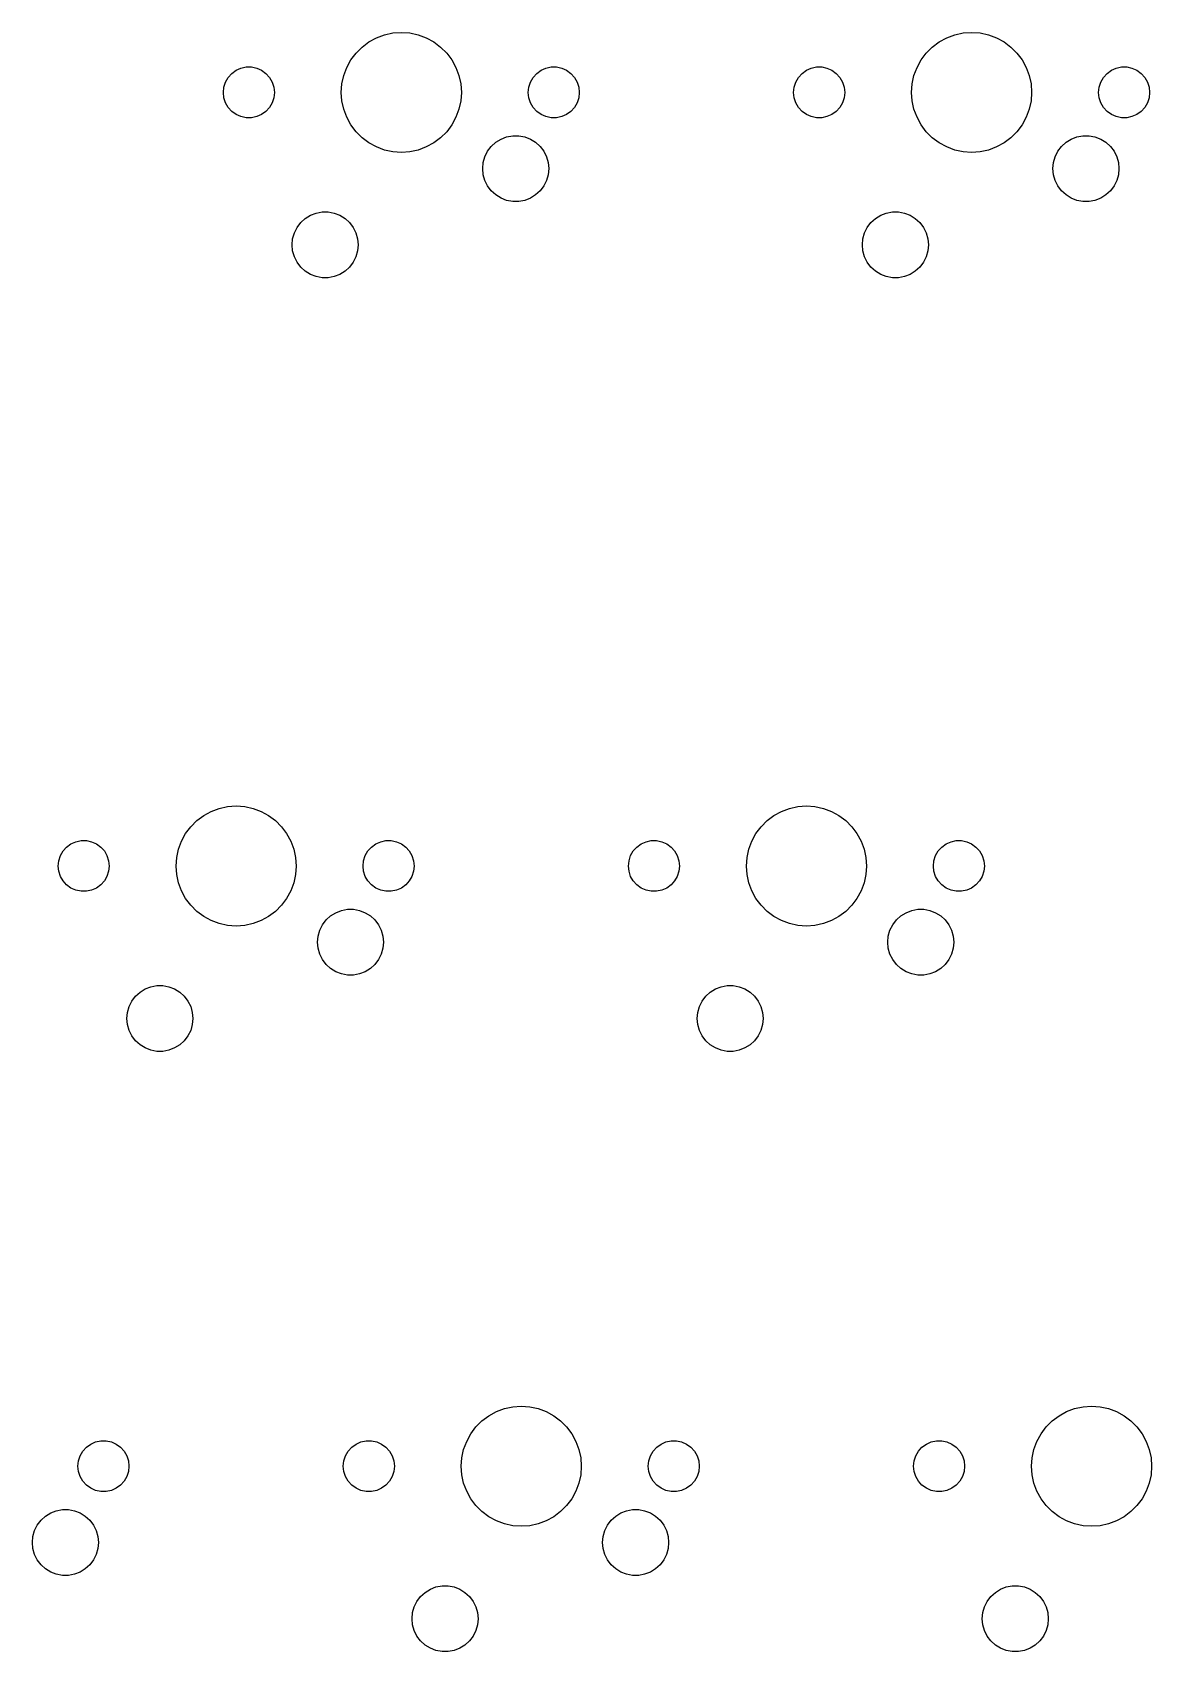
# Model space of a CAD drawing. Extents: x 4.6 to 23.2, y -15.6 to -10.7.
# Drawn here: x 11.109 to 12.577, y -13.12 to -10.996 of the extents above; entities that cross this region are included whole.
import ezdxf

# ---------------------------------------------------------------- set-up
doc = ezdxf.new("R2010")
doc.units = 0
doc.header["$MEASUREMENT"] = 0
doc.layers.add('BLACK', color=7, linetype='CONTINUOUS')

msp = doc.modelspace()

# ---------------------------------------------------------------- linework, layer by layer
at = {"layer": 'BLACK', "linetype": 'CONTINUOUS'}
for p, q in [((11.5604, -11.0034), (11.5709, -10.9994)), ((11.5709, -10.9994), (11.5819, -10.9971)), ((11.5819, -10.9971), (11.5931, -10.9963)), ((11.5931, -10.9963), (11.6043, -10.9971)), ((11.6043, -10.9971), (11.6152, -10.9994)), ((11.6152, -10.9994), (11.6258, -11.0034)), ((12.3084, -11.0034), (12.3189, -10.9994)), ((12.3189, -10.9994), (12.3299, -10.9971)), ((12.3299, -10.9971), (12.3411, -10.9963)), ((12.3411, -10.9963), (12.3523, -10.9971)), ((12.3523, -10.9971), (12.3633, -10.9994)), ((12.3633, -10.9994), (12.3738, -11.0034)), ((11.5268, -11.0324), (11.5336, -11.0234)), ((11.5336, -11.0234), (11.5415, -11.0155)), ((11.5415, -11.0155), (11.5505, -11.0088)), ((11.5505, -11.0088), (11.5604, -11.0034)), ((11.6258, -11.0034), (11.6356, -11.0088)), ((11.6356, -11.0088), (11.6446, -11.0155)), ((11.6446, -11.0155), (11.6526, -11.0234)), ((11.6526, -11.0234), (11.6593, -11.0324)), ((12.2749, -11.0324), (12.2816, -11.0234)), ((12.2816, -11.0234), (12.2895, -11.0155)), ((12.2895, -11.0155), (12.2985, -11.0088)), ((12.2985, -11.0088), (12.3084, -11.0034)), ((12.3738, -11.0034), (12.3837, -11.0088)), ((12.3837, -11.0088), (12.3927, -11.0155)), ((12.3927, -11.0155), (12.4006, -11.0234)), ((12.4006, -11.0234), (12.4073, -11.0324)), ((11.3763, -11.046), (11.3827, -11.0432)), ((11.3827, -11.0432), (11.3896, -11.0417)), ((11.3896, -11.0417), (11.3966, -11.0417)), ((11.3966, -11.0417), (11.4034, -11.0432)), ((11.4034, -11.0432), (11.4098, -11.046)), ((11.5175, -11.0528), (11.5214, -11.0423)), ((11.5214, -11.0423), (11.5268, -11.0324)), ((11.6593, -11.0324), (11.6647, -11.0423)), ((11.6647, -11.0423), (11.6686, -11.0528)), ((11.7763, -11.046), (11.7827, -11.0432)), ((11.7827, -11.0432), (11.7896, -11.0417)), ((11.7896, -11.0417), (11.7966, -11.0417)), ((11.7966, -11.0417), (11.8034, -11.0432)), ((11.8034, -11.0432), (11.8098, -11.046)), ((12.1244, -11.046), (12.1308, -11.0432)), ((12.1308, -11.0432), (12.1376, -11.0417)), ((12.1376, -11.0417), (12.1446, -11.0417)), ((12.1446, -11.0417), (12.1514, -11.0432)), ((12.1514, -11.0432), (12.1578, -11.046)), ((12.2655, -11.0528), (12.2695, -11.0423)), ((12.2695, -11.0423), (12.2749, -11.0324)), ((12.4073, -11.0324), (12.4127, -11.0423)), ((12.4127, -11.0423), (12.4166, -11.0528)), ((12.5244, -11.046), (12.5308, -11.0432)), ((12.5308, -11.0432), (12.5376, -11.0417)), ((12.5376, -11.0417), (12.5446, -11.0417)), ((12.5446, -11.0417), (12.5514, -11.0432)), ((12.5514, -11.0432), (12.5578, -11.046)), ((11.3603, -11.068), (11.3625, -11.0614)), ((11.3625, -11.0614), (11.366, -11.0553)), ((11.366, -11.0553), (11.3707, -11.0501)), ((11.3707, -11.0501), (11.3763, -11.046)), ((11.4098, -11.046), (11.4155, -11.0501)), ((11.4155, -11.0501), (11.4201, -11.0553)), ((11.4201, -11.0553), (11.4236, -11.0614)), ((11.4236, -11.0614), (11.4258, -11.068)), ((11.5143, -11.075), (11.5151, -11.0638)), ((11.5151, -11.0638), (11.5175, -11.0528)), ((11.6686, -11.0528), (11.671, -11.0638)), ((11.671, -11.0638), (11.6718, -11.075)), ((11.7603, -11.068), (11.7625, -11.0614)), ((11.7625, -11.0614), (11.766, -11.0553)), ((11.766, -11.0553), (11.7707, -11.0501)), ((11.7707, -11.0501), (11.7763, -11.046)), ((11.8098, -11.046), (11.8155, -11.0501)), ((11.8155, -11.0501), (11.8201, -11.0553)), ((11.8201, -11.0553), (11.8236, -11.0614)), ((11.8236, -11.0614), (11.8258, -11.068)), ((12.1084, -11.068), (12.1105, -11.0614)), ((12.1105, -11.0614), (12.114, -11.0553)), ((12.114, -11.0553), (12.1187, -11.0501)), ((12.1187, -11.0501), (12.1244, -11.046)), ((12.1578, -11.046), (12.1635, -11.0501)), ((12.1635, -11.0501), (12.1682, -11.0553)), ((12.1682, -11.0553), (12.1717, -11.0614)), ((12.1717, -11.0614), (12.1738, -11.068)), ((12.2624, -11.075), (12.2632, -11.0638)), ((12.2632, -11.0638), (12.2655, -11.0528)), ((12.4166, -11.0528), (12.419, -11.0638)), ((12.419, -11.0638), (12.4198, -11.075)), ((12.5084, -11.068), (12.5105, -11.0614)), ((12.5105, -11.0614), (12.514, -11.0553)), ((12.514, -11.0553), (12.5187, -11.0501)), ((12.5187, -11.0501), (12.5244, -11.046)), ((12.5578, -11.046), (12.5635, -11.0501)), ((12.5635, -11.0501), (12.5682, -11.0553)), ((12.5682, -11.0553), (12.5717, -11.0614)), ((12.5717, -11.0614), (12.5738, -11.068)), ((11.3596, -11.075), (11.3603, -11.068)), ((11.3603, -11.082), (11.3596, -11.075)), ((11.3625, -11.0886), (11.3603, -11.082)), ((11.4258, -11.082), (11.4236, -11.0886)), ((11.4258, -11.068), (11.4265, -11.075)), ((11.4265, -11.075), (11.4258, -11.082)), ((11.5151, -11.0862), (11.5143, -11.075)), ((11.5175, -11.0972), (11.5151, -11.0862)), ((11.671, -11.0862), (11.6686, -11.0972)), ((11.6718, -11.075), (11.671, -11.0862)), ((11.7596, -11.075), (11.7603, -11.068)), ((11.7603, -11.082), (11.7596, -11.075)), ((11.7625, -11.0886), (11.7603, -11.082)), ((11.8258, -11.082), (11.8236, -11.0886)), ((11.8258, -11.068), (11.8265, -11.075)), ((11.8265, -11.075), (11.8258, -11.082)), ((12.1076, -11.075), (12.1084, -11.068)), ((12.1084, -11.082), (12.1076, -11.075)), ((12.1105, -11.0886), (12.1084, -11.082)), ((12.1738, -11.082), (12.1717, -11.0886)), ((12.1738, -11.068), (12.1746, -11.075)), ((12.1746, -11.075), (12.1738, -11.082)), ((12.2632, -11.0862), (12.2624, -11.075)), ((12.2655, -11.0972), (12.2632, -11.0862)), ((12.419, -11.0862), (12.4166, -11.0972)), ((12.4198, -11.075), (12.419, -11.0862)), ((12.5076, -11.075), (12.5084, -11.068)), ((12.5084, -11.082), (12.5076, -11.075)), ((12.5105, -11.0886), (12.5084, -11.082)), ((12.5738, -11.082), (12.5717, -11.0886)), ((12.5738, -11.068), (12.5746, -11.075)), ((12.5746, -11.075), (12.5738, -11.082)), ((11.366, -11.0947), (11.3625, -11.0886)), ((11.3707, -11.0999), (11.366, -11.0947)), ((11.3763, -11.104), (11.3707, -11.0999)), ((11.3827, -11.1068), (11.3763, -11.104)), ((11.3896, -11.1083), (11.3827, -11.1068)), ((11.3966, -11.1083), (11.3896, -11.1083)), ((11.4034, -11.1068), (11.3966, -11.1083)), ((11.4098, -11.104), (11.4034, -11.1068)), ((11.4155, -11.0999), (11.4098, -11.104)), ((11.4201, -11.0947), (11.4155, -11.0999)), ((11.4236, -11.0886), (11.4201, -11.0947)), ((11.5214, -11.1077), (11.5175, -11.0972)), ((11.5268, -11.1176), (11.5214, -11.1077)), ((11.6647, -11.1077), (11.6593, -11.1176)), ((11.6686, -11.0972), (11.6647, -11.1077)), ((11.766, -11.0947), (11.7625, -11.0886)), ((11.7707, -11.0999), (11.766, -11.0947)), ((11.7763, -11.104), (11.7707, -11.0999)), ((11.7827, -11.1068), (11.7763, -11.104)), ((11.7896, -11.1083), (11.7827, -11.1068)), ((11.7966, -11.1083), (11.7896, -11.1083)), ((11.8034, -11.1068), (11.7966, -11.1083)), ((11.8098, -11.104), (11.8034, -11.1068)), ((11.8155, -11.0999), (11.8098, -11.104)), ((11.8201, -11.0947), (11.8155, -11.0999)), ((11.8236, -11.0886), (11.8201, -11.0947)), ((12.114, -11.0947), (12.1105, -11.0886)), ((12.1187, -11.0999), (12.114, -11.0947)), ((12.1244, -11.104), (12.1187, -11.0999)), ((12.1308, -11.1068), (12.1244, -11.104)), ((12.1376, -11.1083), (12.1308, -11.1068)), ((12.1446, -11.1083), (12.1376, -11.1083)), ((12.1514, -11.1068), (12.1446, -11.1083)), ((12.1578, -11.104), (12.1514, -11.1068)), ((12.1635, -11.0999), (12.1578, -11.104)), ((12.1682, -11.0947), (12.1635, -11.0999)), ((12.1717, -11.0886), (12.1682, -11.0947)), ((12.2695, -11.1077), (12.2655, -11.0972)), ((12.2749, -11.1176), (12.2695, -11.1077)), ((12.4127, -11.1077), (12.4073, -11.1176)), ((12.4166, -11.0972), (12.4127, -11.1077)), ((12.514, -11.0947), (12.5105, -11.0886)), ((12.5187, -11.0999), (12.514, -11.0947)), ((12.5244, -11.104), (12.5187, -11.0999)), ((12.5308, -11.1068), (12.5244, -11.104)), ((12.5376, -11.1083), (12.5308, -11.1068)), ((12.5446, -11.1083), (12.5376, -11.1083)), ((12.5514, -11.1068), (12.5446, -11.1083)), ((12.5578, -11.104), (12.5514, -11.1068)), ((12.5635, -11.0999), (12.5578, -11.104)), ((12.5682, -11.0947), (12.5635, -11.0999)), ((12.5717, -11.0886), (12.5682, -11.0947)), ((11.5336, -11.1266), (11.5268, -11.1176)), ((11.5415, -11.1345), (11.5336, -11.1266)), ((11.6526, -11.1266), (11.6446, -11.1345)), ((11.6593, -11.1176), (11.6526, -11.1266)), ((12.2816, -11.1266), (12.2749, -11.1176)), ((12.2895, -11.1345), (12.2816, -11.1266)), ((12.4006, -11.1266), (12.3927, -11.1345)), ((12.4073, -11.1176), (12.4006, -11.1266)), ((11.5505, -11.1412), (11.5415, -11.1345)), ((11.5604, -11.1466), (11.5505, -11.1412)), ((11.5709, -11.1506), (11.5604, -11.1466)), ((11.5819, -11.1529), (11.5709, -11.1506)), ((11.6152, -11.1506), (11.6043, -11.1529)), ((11.6258, -11.1466), (11.6152, -11.1506)), ((11.6356, -11.1412), (11.6258, -11.1466)), ((11.6446, -11.1345), (11.6356, -11.1412)), ((11.7062, -11.1522), (11.7111, -11.1458)), ((11.7111, -11.1458), (11.717, -11.1404)), ((11.717, -11.1404), (11.7238, -11.1362)), ((11.7238, -11.1362), (11.7312, -11.1333)), ((11.7312, -11.1333), (11.7391, -11.1319)), ((11.7391, -11.1319), (11.7471, -11.1319)), ((11.7471, -11.1319), (11.7549, -11.1333)), ((11.7549, -11.1333), (11.7624, -11.1362)), ((11.7624, -11.1362), (11.7692, -11.1404)), ((11.7692, -11.1404), (11.7751, -11.1458)), ((11.7751, -11.1458), (11.7799, -11.1522)), ((12.2985, -11.1412), (12.2895, -11.1345)), ((12.3084, -11.1466), (12.2985, -11.1412)), ((12.3189, -11.1506), (12.3084, -11.1466)), ((12.3299, -11.1529), (12.3189, -11.1506)), ((12.3633, -11.1506), (12.3523, -11.1529)), ((12.3738, -11.1466), (12.3633, -11.1506)), ((12.3837, -11.1412), (12.3738, -11.1466)), ((12.3927, -11.1345), (12.3837, -11.1412)), ((12.4543, -11.1522), (12.4591, -11.1458)), ((12.4591, -11.1458), (12.465, -11.1404)), ((12.465, -11.1404), (12.4718, -11.1362)), ((12.4718, -11.1362), (12.4792, -11.1333)), ((12.4792, -11.1333), (12.4871, -11.1319)), ((12.4871, -11.1319), (12.4951, -11.1319)), ((12.4951, -11.1319), (12.5029, -11.1333)), ((12.5029, -11.1333), (12.5104, -11.1362)), ((12.5104, -11.1362), (12.5172, -11.1404)), ((12.5172, -11.1404), (12.5231, -11.1458)), ((12.5231, -11.1458), (12.5279, -11.1522)), ((11.5931, -11.1537), (11.5819, -11.1529)), ((11.6043, -11.1529), (11.5931, -11.1537)), ((11.6998, -11.175), (11.7005, -11.167)), ((11.7005, -11.167), (11.7027, -11.1594)), ((11.7027, -11.1594), (11.7062, -11.1522)), ((11.7799, -11.1522), (11.7834, -11.1594)), ((11.7834, -11.1594), (11.7856, -11.167)), ((11.7856, -11.167), (11.7864, -11.175)), ((12.3411, -11.1537), (12.3299, -11.1529)), ((12.3523, -11.1529), (12.3411, -11.1537)), ((12.4478, -11.175), (12.4485, -11.167)), ((12.4485, -11.167), (12.4507, -11.1594)), ((12.4507, -11.1594), (12.4543, -11.1522)), ((12.5279, -11.1522), (12.5315, -11.1594)), ((12.5315, -11.1594), (12.5337, -11.167)), ((12.5337, -11.167), (12.5344, -11.175)), ((11.7005, -11.183), (11.6998, -11.175)), ((11.7027, -11.1906), (11.7005, -11.183)), ((11.7062, -11.1978), (11.7027, -11.1906)), ((11.7834, -11.1906), (11.7799, -11.1978)), ((11.7856, -11.183), (11.7834, -11.1906)), ((11.7864, -11.175), (11.7856, -11.183)), ((12.4485, -11.183), (12.4478, -11.175)), ((12.4507, -11.1906), (12.4485, -11.183)), ((12.4543, -11.1978), (12.4507, -11.1906)), ((12.5315, -11.1906), (12.5279, -11.1978)), ((12.5337, -11.183), (12.5315, -11.1906)), ((12.5344, -11.175), (12.5337, -11.183)), ((11.7111, -11.2042), (11.7062, -11.1978)), ((11.717, -11.2096), (11.7111, -11.2042)), ((11.7238, -11.2138), (11.717, -11.2096)), ((11.7312, -11.2167), (11.7238, -11.2138)), ((11.7624, -11.2138), (11.7549, -11.2167)), ((11.7692, -11.2096), (11.7624, -11.2138)), ((11.7751, -11.2042), (11.7692, -11.2096)), ((11.7799, -11.1978), (11.7751, -11.2042)), ((12.4591, -11.2042), (12.4543, -11.1978)), ((12.465, -11.2096), (12.4591, -11.2042)), ((12.4718, -11.2138), (12.465, -11.2096)), ((12.4792, -11.2167), (12.4718, -11.2138)), ((12.5104, -11.2138), (12.5029, -11.2167)), ((12.5172, -11.2096), (12.5104, -11.2138)), ((12.5231, -11.2042), (12.5172, -11.2096)), ((12.5279, -11.1978), (12.5231, -11.2042)), ((11.4738, -11.2362), (11.4812, -11.2333)), ((11.4812, -11.2333), (11.4891, -11.2319)), ((11.4891, -11.2319), (11.4971, -11.2319)), ((11.4971, -11.2319), (11.5049, -11.2333)), ((11.5049, -11.2333), (11.5124, -11.2362)), ((11.7391, -11.2181), (11.7312, -11.2167)), ((11.7471, -11.2181), (11.7391, -11.2181)), ((11.7549, -11.2167), (11.7471, -11.2181)), ((12.2218, -11.2362), (12.2292, -11.2333)), ((12.2292, -11.2333), (12.2371, -11.2319)), ((12.2371, -11.2319), (12.2451, -11.2319)), ((12.2451, -11.2319), (12.2529, -11.2333)), ((12.2529, -11.2333), (12.2604, -11.2362)), ((12.4871, -11.2181), (12.4792, -11.2167)), ((12.4951, -11.2181), (12.4871, -11.2181)), ((12.5029, -11.2167), (12.4951, -11.2181)), ((11.4527, -11.2594), (11.4562, -11.2522)), ((11.4562, -11.2522), (11.4611, -11.2458)), ((11.4611, -11.2458), (11.467, -11.2404)), ((11.467, -11.2404), (11.4738, -11.2362)), ((11.5124, -11.2362), (11.5192, -11.2404)), ((11.5192, -11.2404), (11.5251, -11.2458)), ((11.5251, -11.2458), (11.5299, -11.2522)), ((11.5299, -11.2522), (11.5334, -11.2594)), ((12.2007, -11.2594), (12.2043, -11.2522)), ((12.2043, -11.2522), (12.2091, -11.2458)), ((12.2091, -11.2458), (12.215, -11.2404)), ((12.215, -11.2404), (12.2218, -11.2362)), ((12.2604, -11.2362), (12.2672, -11.2404)), ((12.2672, -11.2404), (12.2731, -11.2458)), ((12.2731, -11.2458), (12.2779, -11.2522)), ((12.2779, -11.2522), (12.2815, -11.2594)), ((11.4498, -11.275), (11.4505, -11.267)), ((11.4505, -11.283), (11.4498, -11.275)), ((11.4505, -11.267), (11.4527, -11.2594)), ((11.5334, -11.2594), (11.5356, -11.267)), ((11.5356, -11.267), (11.5364, -11.275)), ((11.5364, -11.275), (11.5356, -11.283)), ((12.1978, -11.275), (12.1985, -11.267)), ((12.1985, -11.283), (12.1978, -11.275)), ((12.1985, -11.267), (12.2007, -11.2594)), ((12.2815, -11.2594), (12.2837, -11.267)), ((12.2837, -11.267), (12.2844, -11.275)), ((12.2844, -11.275), (12.2837, -11.283)), ((11.4527, -11.2906), (11.4505, -11.283)), ((11.4562, -11.2978), (11.4527, -11.2906)), ((11.4611, -11.3042), (11.4562, -11.2978)), ((11.5299, -11.2978), (11.5251, -11.3042)), ((11.5334, -11.2906), (11.5299, -11.2978)), ((11.5356, -11.283), (11.5334, -11.2906)), ((12.2007, -11.2906), (12.1985, -11.283)), ((12.2043, -11.2978), (12.2007, -11.2906)), ((12.2091, -11.3042), (12.2043, -11.2978)), ((12.2779, -11.2978), (12.2731, -11.3042)), ((12.2815, -11.2906), (12.2779, -11.2978)), ((12.2837, -11.283), (12.2815, -11.2906)), ((11.467, -11.3096), (11.4611, -11.3042)), ((11.4738, -11.3138), (11.467, -11.3096)), ((11.4812, -11.3167), (11.4738, -11.3138)), ((11.4891, -11.3181), (11.4812, -11.3167)), ((11.4971, -11.3181), (11.4891, -11.3181)), ((11.5049, -11.3167), (11.4971, -11.3181)), ((11.5124, -11.3138), (11.5049, -11.3167)), ((11.5192, -11.3096), (11.5124, -11.3138)), ((11.5251, -11.3042), (11.5192, -11.3096)), ((12.215, -11.3096), (12.2091, -11.3042)), ((12.2218, -11.3138), (12.215, -11.3096)), ((12.2292, -11.3167), (12.2218, -11.3138)), ((12.2371, -11.3181), (12.2292, -11.3167)), ((12.2451, -11.3181), (12.2371, -11.3181)), ((12.2529, -11.3167), (12.2451, -11.3181)), ((12.2604, -11.3138), (12.2529, -11.3167)), ((12.2672, -11.3096), (12.2604, -11.3138)), ((12.2731, -11.3042), (12.2672, -11.3096)), ((11.3338, -12.0235), (11.3437, -12.0181)), ((11.3437, -12.0181), (11.3542, -12.0142)), ((11.3542, -12.0142), (11.3652, -12.0118)), ((11.3652, -12.0118), (11.3764, -12.011)), ((11.3764, -12.011), (11.3876, -12.0118)), ((11.3876, -12.0118), (11.3986, -12.0142)), ((11.3986, -12.0142), (11.4091, -12.0181)), ((11.4091, -12.0181), (11.4189, -12.0235)), ((12.0818, -12.0235), (12.0917, -12.0181)), ((12.0917, -12.0181), (12.1022, -12.0142)), ((12.1022, -12.0142), (12.1132, -12.0118)), ((12.1132, -12.0118), (12.1244, -12.011)), ((12.1244, -12.011), (12.1356, -12.0118)), ((12.1356, -12.0118), (12.1466, -12.0142)), ((12.1466, -12.0142), (12.1571, -12.0181)), ((12.1571, -12.0181), (12.167, -12.0235)), ((11.3101, -12.0472), (11.3169, -12.0382)), ((11.3169, -12.0382), (11.3248, -12.0303)), ((11.3248, -12.0303), (11.3338, -12.0235)), ((11.4189, -12.0235), (11.4279, -12.0303)), ((11.4279, -12.0303), (11.4359, -12.0382)), ((11.4359, -12.0382), (11.4426, -12.0472)), ((12.0582, -12.0472), (12.0649, -12.0382)), ((12.0649, -12.0382), (12.0728, -12.0303)), ((12.0728, -12.0303), (12.0818, -12.0235)), ((12.167, -12.0235), (12.176, -12.0303)), ((12.176, -12.0303), (12.1839, -12.0382)), ((12.1839, -12.0382), (12.1906, -12.0472)), ((11.154, -12.0649), (11.1596, -12.0608)), ((11.1596, -12.0608), (11.166, -12.0579)), ((11.166, -12.0579), (11.1729, -12.0565)), ((11.1729, -12.0565), (11.1799, -12.0565)), ((11.1799, -12.0565), (11.1867, -12.0579)), ((11.1867, -12.0579), (11.1931, -12.0608)), ((11.1931, -12.0608), (11.1988, -12.0649)), ((11.3008, -12.0676), (11.3048, -12.0571)), ((11.3048, -12.0571), (11.3101, -12.0472)), ((11.4426, -12.0472), (11.448, -12.0571)), ((11.448, -12.0571), (11.4519, -12.0676)), ((11.554, -12.0649), (11.5596, -12.0608)), ((11.5596, -12.0608), (11.566, -12.0579)), ((11.566, -12.0579), (11.5729, -12.0565)), ((11.5729, -12.0565), (11.5799, -12.0565)), ((11.5799, -12.0565), (11.5867, -12.0579)), ((11.5867, -12.0579), (11.5931, -12.0608)), ((11.5931, -12.0608), (11.5988, -12.0649)), ((11.902, -12.0649), (11.9077, -12.0608)), ((11.9077, -12.0608), (11.9141, -12.0579)), ((11.9141, -12.0579), (11.9209, -12.0565)), ((11.9209, -12.0565), (11.9279, -12.0565)), ((11.9279, -12.0565), (11.9348, -12.0579)), ((11.9348, -12.0579), (11.9411, -12.0608)), ((11.9411, -12.0608), (11.9468, -12.0649)), ((12.0489, -12.0676), (12.0528, -12.0571)), ((12.0528, -12.0571), (12.0582, -12.0472)), ((12.1906, -12.0472), (12.196, -12.0571)), ((12.196, -12.0571), (12.2, -12.0676)), ((12.302, -12.0649), (12.3077, -12.0608)), ((12.3077, -12.0608), (12.3141, -12.0579)), ((12.3141, -12.0579), (12.3209, -12.0565)), ((12.3209, -12.0565), (12.3279, -12.0565)), ((12.3279, -12.0565), (12.3348, -12.0579)), ((12.3348, -12.0579), (12.3411, -12.0608)), ((12.3411, -12.0608), (12.3468, -12.0649)), ((11.1429, -12.0898), (11.1436, -12.0828)), ((11.1436, -12.0828), (11.1458, -12.0762)), ((11.1458, -12.0762), (11.1493, -12.0701)), ((11.1493, -12.0701), (11.154, -12.0649)), ((11.1988, -12.0649), (11.2035, -12.0701)), ((11.2035, -12.0701), (11.2069, -12.0762)), ((11.2069, -12.0762), (11.2091, -12.0828)), ((11.2091, -12.0828), (11.2098, -12.0898)), ((11.2976, -12.0898), (11.2984, -12.0786)), ((11.2984, -12.0786), (11.3008, -12.0676)), ((11.4519, -12.0676), (11.4543, -12.0786)), ((11.4543, -12.0786), (11.4551, -12.0898)), ((11.5429, -12.0898), (11.5436, -12.0828)), ((11.5436, -12.0828), (11.5458, -12.0762)), ((11.5458, -12.0762), (11.5493, -12.0701)), ((11.5493, -12.0701), (11.554, -12.0649)), ((11.5988, -12.0649), (11.6035, -12.0701)), ((11.6035, -12.0701), (11.6069, -12.0762)), ((11.6069, -12.0762), (11.6091, -12.0828)), ((11.6091, -12.0828), (11.6098, -12.0898)), ((11.8909, -12.0898), (11.8917, -12.0828)), ((11.8917, -12.0828), (11.8938, -12.0762)), ((11.8938, -12.0762), (11.8973, -12.0701)), ((11.8973, -12.0701), (11.902, -12.0649)), ((11.9468, -12.0649), (11.9515, -12.0701)), ((11.9515, -12.0701), (11.955, -12.0762)), ((11.955, -12.0762), (11.9571, -12.0828)), ((11.9571, -12.0828), (11.9579, -12.0898)), ((12.0457, -12.0898), (12.0465, -12.0786)), ((12.0465, -12.0786), (12.0489, -12.0676)), ((12.2, -12.0676), (12.2023, -12.0786)), ((12.2023, -12.0786), (12.2031, -12.0898)), ((12.2909, -12.0898), (12.2917, -12.0828)), ((12.2917, -12.0828), (12.2938, -12.0762)), ((12.2938, -12.0762), (12.2973, -12.0701)), ((12.2973, -12.0701), (12.302, -12.0649)), ((12.3468, -12.0649), (12.3515, -12.0701)), ((12.3515, -12.0701), (12.355, -12.0762)), ((12.355, -12.0762), (12.3571, -12.0828)), ((12.3571, -12.0828), (12.3579, -12.0898)), ((11.1436, -12.0967), (11.1429, -12.0898)), ((11.1458, -12.1034), (11.1436, -12.0967)), ((11.1493, -12.1094), (11.1458, -12.1034)), ((11.2069, -12.1034), (11.2035, -12.1094)), ((11.2091, -12.0967), (11.2069, -12.1034)), ((11.2098, -12.0898), (11.2091, -12.0967)), ((11.2984, -12.101), (11.2976, -12.0898)), ((11.3008, -12.1119), (11.2984, -12.101)), ((11.4543, -12.101), (11.4519, -12.1119)), ((11.4551, -12.0898), (11.4543, -12.101)), ((11.5436, -12.0967), (11.5429, -12.0898)), ((11.5458, -12.1034), (11.5436, -12.0967)), ((11.5493, -12.1094), (11.5458, -12.1034)), ((11.6069, -12.1034), (11.6035, -12.1094)), ((11.6091, -12.0967), (11.6069, -12.1034)), ((11.6098, -12.0898), (11.6091, -12.0967)), ((11.8917, -12.0967), (11.8909, -12.0898)), ((11.8938, -12.1034), (11.8917, -12.0967)), ((11.8973, -12.1094), (11.8938, -12.1034)), ((11.955, -12.1034), (11.9515, -12.1094)), ((11.9571, -12.0967), (11.955, -12.1034)), ((11.9579, -12.0898), (11.9571, -12.0967)), ((12.0465, -12.101), (12.0457, -12.0898)), ((12.0489, -12.1119), (12.0465, -12.101)), ((12.2023, -12.101), (12.2, -12.1119)), ((12.2031, -12.0898), (12.2023, -12.101)), ((12.2917, -12.0967), (12.2909, -12.0898)), ((12.2938, -12.1034), (12.2917, -12.0967)), ((12.2973, -12.1094), (12.2938, -12.1034)), ((12.355, -12.1034), (12.3515, -12.1094)), ((12.3571, -12.0967), (12.355, -12.1034)), ((12.3579, -12.0898), (12.3571, -12.0967)), ((11.154, -12.1146), (11.1493, -12.1094)), ((11.1596, -12.1187), (11.154, -12.1146)), ((11.166, -12.1216), (11.1596, -12.1187)), ((11.1729, -12.123), (11.166, -12.1216)), ((11.1799, -12.123), (11.1729, -12.123)), ((11.1867, -12.1216), (11.1799, -12.123)), ((11.1931, -12.1187), (11.1867, -12.1216)), ((11.1988, -12.1146), (11.1931, -12.1187)), ((11.2035, -12.1094), (11.1988, -12.1146)), ((11.3048, -12.1225), (11.3008, -12.1119)), ((11.3101, -12.1323), (11.3048, -12.1225)), ((11.448, -12.1225), (11.4426, -12.1323)), ((11.4519, -12.1119), (11.448, -12.1225)), ((11.554, -12.1146), (11.5493, -12.1094)), ((11.5596, -12.1187), (11.554, -12.1146)), ((11.566, -12.1216), (11.5596, -12.1187)), ((11.5729, -12.123), (11.566, -12.1216)), ((11.5799, -12.123), (11.5729, -12.123)), ((11.5867, -12.1216), (11.5799, -12.123)), ((11.5931, -12.1187), (11.5867, -12.1216)), ((11.5988, -12.1146), (11.5931, -12.1187)), ((11.6035, -12.1094), (11.5988, -12.1146)), ((11.902, -12.1146), (11.8973, -12.1094)), ((11.9077, -12.1187), (11.902, -12.1146)), ((11.9141, -12.1216), (11.9077, -12.1187)), ((11.9209, -12.123), (11.9141, -12.1216)), ((11.9279, -12.123), (11.9209, -12.123)), ((11.9348, -12.1216), (11.9279, -12.123)), ((11.9411, -12.1187), (11.9348, -12.1216)), ((11.9468, -12.1146), (11.9411, -12.1187)), ((11.9515, -12.1094), (11.9468, -12.1146)), ((12.0528, -12.1225), (12.0489, -12.1119)), ((12.0582, -12.1323), (12.0528, -12.1225)), ((12.196, -12.1225), (12.1906, -12.1323)), ((12.2, -12.1119), (12.196, -12.1225)), ((12.302, -12.1146), (12.2973, -12.1094)), ((12.3077, -12.1187), (12.302, -12.1146)), ((12.3141, -12.1216), (12.3077, -12.1187)), ((12.3209, -12.123), (12.3141, -12.1216)), ((12.3279, -12.123), (12.3209, -12.123)), ((12.3348, -12.1216), (12.3279, -12.123)), ((12.3411, -12.1187), (12.3348, -12.1216)), ((12.3468, -12.1146), (12.3411, -12.1187)), ((12.3515, -12.1094), (12.3468, -12.1146)), ((11.3169, -12.1413), (11.3101, -12.1323)), ((11.3248, -12.1493), (11.3169, -12.1413)), ((11.4359, -12.1413), (11.4279, -12.1493)), ((11.4426, -12.1323), (11.4359, -12.1413)), ((11.5071, -12.151), (11.5145, -12.1481)), ((11.5145, -12.1481), (11.5224, -12.1466)), ((11.5224, -12.1466), (11.5304, -12.1466)), ((11.5304, -12.1466), (11.5382, -12.1481)), ((11.5382, -12.1481), (11.5457, -12.151)), ((12.0649, -12.1413), (12.0582, -12.1323)), ((12.0728, -12.1493), (12.0649, -12.1413)), ((12.1839, -12.1413), (12.176, -12.1493)), ((12.1906, -12.1323), (12.1839, -12.1413)), ((12.2551, -12.151), (12.2626, -12.1481)), ((12.2626, -12.1481), (12.2704, -12.1466)), ((12.2704, -12.1466), (12.2784, -12.1466)), ((12.2784, -12.1466), (12.2863, -12.1481)), ((12.2863, -12.1481), (12.2937, -12.151)), ((11.3338, -12.156), (11.3248, -12.1493)), ((11.3437, -12.1614), (11.3338, -12.156)), ((11.3542, -12.1653), (11.3437, -12.1614)), ((11.3652, -12.1677), (11.3542, -12.1653)), ((11.3764, -12.1685), (11.3652, -12.1677)), ((11.3876, -12.1677), (11.3764, -12.1685)), ((11.3986, -12.1653), (11.3876, -12.1677)), ((11.4091, -12.1614), (11.3986, -12.1653)), ((11.4189, -12.156), (11.4091, -12.1614)), ((11.4279, -12.1493), (11.4189, -12.156)), ((11.486, -12.1741), (11.4896, -12.167)), ((11.4896, -12.167), (11.4944, -12.1606)), ((11.4944, -12.1606), (11.5003, -12.1552)), ((11.5003, -12.1552), (11.5071, -12.151)), ((11.5457, -12.151), (11.5525, -12.1552)), ((11.5525, -12.1552), (11.5584, -12.1606)), ((11.5584, -12.1606), (11.5632, -12.167)), ((11.5632, -12.167), (11.5668, -12.1741)), ((12.0818, -12.156), (12.0728, -12.1493)), ((12.0917, -12.1614), (12.0818, -12.156)), ((12.1022, -12.1653), (12.0917, -12.1614)), ((12.1132, -12.1677), (12.1022, -12.1653)), ((12.1244, -12.1685), (12.1132, -12.1677)), ((12.1356, -12.1677), (12.1244, -12.1685)), ((12.1466, -12.1653), (12.1356, -12.1677)), ((12.1571, -12.1614), (12.1466, -12.1653)), ((12.167, -12.156), (12.1571, -12.1614)), ((12.176, -12.1493), (12.167, -12.156)), ((12.234, -12.1741), (12.2376, -12.167)), ((12.2376, -12.167), (12.2424, -12.1606)), ((12.2424, -12.1606), (12.2483, -12.1552)), ((12.2483, -12.1552), (12.2551, -12.151)), ((12.2937, -12.151), (12.3005, -12.1552)), ((12.3005, -12.1552), (12.3064, -12.1606)), ((12.3064, -12.1606), (12.3112, -12.167)), ((12.3112, -12.167), (12.3148, -12.1741)), ((11.4831, -12.1898), (11.4838, -12.1818)), ((11.4838, -12.1977), (11.4831, -12.1898)), ((11.4838, -12.1818), (11.486, -12.1741)), ((11.5668, -12.1741), (11.5689, -12.1818)), ((11.5689, -12.1818), (11.5697, -12.1898)), ((11.5697, -12.1898), (11.5689, -12.1977)), ((12.2311, -12.1898), (12.2318, -12.1818)), ((12.2318, -12.1977), (12.2311, -12.1898)), ((12.2318, -12.1818), (12.234, -12.1741)), ((12.3148, -12.1741), (12.317, -12.1818)), ((12.317, -12.1818), (12.3177, -12.1898)), ((12.3177, -12.1898), (12.317, -12.1977)), ((11.486, -12.2054), (11.4838, -12.1977)), ((11.4896, -12.2126), (11.486, -12.2054)), ((11.4944, -12.2189), (11.4896, -12.2126)), ((11.5632, -12.2126), (11.5584, -12.2189)), ((11.5668, -12.2054), (11.5632, -12.2126)), ((11.5689, -12.1977), (11.5668, -12.2054)), ((12.234, -12.2054), (12.2318, -12.1977)), ((12.2376, -12.2126), (12.234, -12.2054)), ((12.2424, -12.2189), (12.2376, -12.2126)), ((12.3112, -12.2126), (12.3064, -12.2189)), ((12.3148, -12.2054), (12.3112, -12.2126)), ((12.317, -12.1977), (12.3148, -12.2054)), ((11.5003, -12.2243), (11.4944, -12.2189)), ((11.5071, -12.2285), (11.5003, -12.2243)), ((11.5145, -12.2314), (11.5071, -12.2285)), ((11.5224, -12.2329), (11.5145, -12.2314)), ((11.5304, -12.2329), (11.5224, -12.2329)), ((11.5382, -12.2314), (11.5304, -12.2329)), ((11.5457, -12.2285), (11.5382, -12.2314)), ((11.5525, -12.2243), (11.5457, -12.2285)), ((11.5584, -12.2189), (11.5525, -12.2243)), ((12.2483, -12.2243), (12.2424, -12.2189)), ((12.2551, -12.2285), (12.2483, -12.2243)), ((12.2626, -12.2314), (12.2551, -12.2285)), ((12.2704, -12.2329), (12.2626, -12.2314)), ((12.2784, -12.2329), (12.2704, -12.2329)), ((12.2863, -12.2314), (12.2784, -12.2329)), ((12.2937, -12.2285), (12.2863, -12.2314)), ((12.3005, -12.2243), (12.2937, -12.2285)), ((12.3064, -12.2189), (12.3005, -12.2243)), ((11.2444, -12.2606), (11.2503, -12.2552)), ((11.2503, -12.2552), (11.2571, -12.251)), ((11.2571, -12.251), (11.2645, -12.2481)), ((11.2645, -12.2481), (11.2724, -12.2466)), ((11.2724, -12.2466), (11.2804, -12.2466)), ((11.2804, -12.2466), (11.2882, -12.2481)), ((11.2882, -12.2481), (11.2957, -12.251)), ((11.2957, -12.251), (11.3025, -12.2552)), ((11.3025, -12.2552), (11.3084, -12.2606)), ((11.9924, -12.2606), (11.9983, -12.2552)), ((11.9983, -12.2552), (12.0051, -12.251)), ((12.0051, -12.251), (12.0126, -12.2481)), ((12.0126, -12.2481), (12.0204, -12.2466)), ((12.0204, -12.2466), (12.0284, -12.2466)), ((12.0284, -12.2466), (12.0363, -12.2481)), ((12.0363, -12.2481), (12.0437, -12.251)), ((12.0437, -12.251), (12.0505, -12.2552)), ((12.0505, -12.2552), (12.0564, -12.2606)), ((11.2338, -12.2818), (11.236, -12.2741)), ((11.236, -12.2741), (11.2396, -12.267)), ((11.2396, -12.267), (11.2444, -12.2606)), ((11.3084, -12.2606), (11.3132, -12.267)), ((11.3132, -12.267), (11.3168, -12.2741)), ((11.3168, -12.2741), (11.3189, -12.2818)), ((11.9818, -12.2818), (11.984, -12.2741)), ((11.984, -12.2741), (11.9876, -12.267)), ((11.9876, -12.267), (11.9924, -12.2606)), ((12.0564, -12.2606), (12.0612, -12.267)), ((12.0612, -12.267), (12.0648, -12.2741)), ((12.0648, -12.2741), (12.067, -12.2818)), ((11.2331, -12.2898), (11.2338, -12.2818)), ((11.2338, -12.2977), (11.2331, -12.2898)), ((11.236, -12.3054), (11.2338, -12.2977)), ((11.3189, -12.2977), (11.3168, -12.3054)), ((11.3189, -12.2818), (11.3197, -12.2898)), ((11.3197, -12.2898), (11.3189, -12.2977)), ((11.9811, -12.2898), (11.9818, -12.2818)), ((11.9818, -12.2977), (11.9811, -12.2898)), ((11.984, -12.3054), (11.9818, -12.2977)), ((12.067, -12.2977), (12.0648, -12.3054)), ((12.067, -12.2818), (12.0677, -12.2898)), ((12.0677, -12.2898), (12.067, -12.2977)), ((11.2396, -12.3126), (11.236, -12.3054)), ((11.2444, -12.3189), (11.2396, -12.3126)), ((11.2503, -12.3243), (11.2444, -12.3189)), ((11.3084, -12.3189), (11.3025, -12.3243)), ((11.3132, -12.3126), (11.3084, -12.3189)), ((11.3168, -12.3054), (11.3132, -12.3126)), ((11.9876, -12.3126), (11.984, -12.3054)), ((11.9924, -12.3189), (11.9876, -12.3126)), ((11.9983, -12.3243), (11.9924, -12.3189)), ((12.0564, -12.3189), (12.0505, -12.3243)), ((12.0612, -12.3126), (12.0564, -12.3189)), ((12.0648, -12.3054), (12.0612, -12.3126)), ((11.2571, -12.3285), (11.2503, -12.3243)), ((11.2645, -12.3314), (11.2571, -12.3285)), ((11.2724, -12.3329), (11.2645, -12.3314)), ((11.2804, -12.3329), (11.2724, -12.3329)), ((11.2882, -12.3314), (11.2804, -12.3329)), ((11.2957, -12.3285), (11.2882, -12.3314)), ((11.3025, -12.3243), (11.2957, -12.3285)), ((12.0051, -12.3285), (11.9983, -12.3243)), ((12.0126, -12.3314), (12.0051, -12.3285)), ((12.0204, -12.3329), (12.0126, -12.3314)), ((12.0284, -12.3329), (12.0204, -12.3329)), ((12.0363, -12.3314), (12.0284, -12.3329)), ((12.0437, -12.3285), (12.0363, -12.3314)), ((12.0505, -12.3243), (12.0437, -12.3285)), ((11.7078, -12.8109), (11.7177, -12.8055)), ((11.7177, -12.8055), (11.7282, -12.8016)), ((11.7282, -12.8016), (11.7392, -12.7992)), ((11.7392, -12.7992), (11.7504, -12.7984)), ((11.7504, -12.7984), (11.7616, -12.7992)), ((11.7616, -12.7992), (11.7726, -12.8016)), ((11.7726, -12.8016), (11.7831, -12.8055)), ((11.7831, -12.8055), (11.793, -12.8109)), ((12.4559, -12.8109), (12.4657, -12.8055)), ((12.4657, -12.8055), (12.4762, -12.8016)), ((12.4762, -12.8016), (12.4872, -12.7992)), ((12.4872, -12.7992), (12.4984, -12.7984)), ((12.4984, -12.7984), (12.5096, -12.7992)), ((12.5096, -12.7992), (12.5206, -12.8016)), ((12.5206, -12.8016), (12.5311, -12.8055)), ((12.5311, -12.8055), (12.541, -12.8109)), ((11.6842, -12.8346), (11.6909, -12.8256)), ((11.6909, -12.8256), (11.6988, -12.8177)), ((11.6988, -12.8177), (11.7078, -12.8109)), ((11.793, -12.8109), (11.802, -12.8177)), ((11.802, -12.8177), (11.8099, -12.8256)), ((11.8099, -12.8256), (11.8166, -12.8346)), ((12.4322, -12.8346), (12.4389, -12.8256)), ((12.4389, -12.8256), (12.4469, -12.8177)), ((12.4469, -12.8177), (12.4559, -12.8109)), ((12.541, -12.8109), (12.55, -12.8177)), ((12.55, -12.8177), (12.5579, -12.8256)), ((12.5579, -12.8256), (12.5647, -12.8346)), ((11.18, -12.8523), (11.1856, -12.8482)), ((11.1856, -12.8482), (11.192, -12.8453)), ((11.192, -12.8453), (11.1989, -12.8439)), ((11.1989, -12.8439), (11.2059, -12.8439)), ((11.2059, -12.8439), (11.2127, -12.8453)), ((11.2127, -12.8453), (11.2191, -12.8482)), ((11.2191, -12.8482), (11.2248, -12.8523)), ((11.528, -12.8523), (11.5337, -12.8482)), ((11.5337, -12.8482), (11.5401, -12.8453)), ((11.5401, -12.8453), (11.5469, -12.8439)), ((11.5469, -12.8439), (11.5539, -12.8439)), ((11.5539, -12.8439), (11.5607, -12.8453)), ((11.5607, -12.8453), (11.5671, -12.8482)), ((11.5671, -12.8482), (11.5728, -12.8523)), ((11.6748, -12.855), (11.6788, -12.8445)), ((11.6788, -12.8445), (11.6842, -12.8346)), ((11.8166, -12.8346), (11.822, -12.8445)), ((11.822, -12.8445), (11.8259, -12.855)), ((11.928, -12.8523), (11.9337, -12.8482)), ((11.9337, -12.8482), (11.9401, -12.8453)), ((11.9401, -12.8453), (11.9469, -12.8439)), ((11.9469, -12.8439), (11.9539, -12.8439)), ((11.9539, -12.8439), (11.9607, -12.8453)), ((11.9607, -12.8453), (11.9671, -12.8482)), ((11.9671, -12.8482), (11.9728, -12.8523)), ((12.276, -12.8523), (12.2817, -12.8482)), ((12.2817, -12.8482), (12.2881, -12.8453)), ((12.2881, -12.8453), (12.2949, -12.8439)), ((12.2949, -12.8439), (12.3019, -12.8439)), ((12.3019, -12.8439), (12.3088, -12.8453)), ((12.3088, -12.8453), (12.3152, -12.8482)), ((12.3152, -12.8482), (12.3208, -12.8523)), ((12.4229, -12.855), (12.4268, -12.8445)), ((12.4268, -12.8445), (12.4322, -12.8346)), ((12.5647, -12.8346), (12.57, -12.8445)), ((12.57, -12.8445), (12.574, -12.855)), ((11.1689, -12.8772), (11.1696, -12.8702)), ((11.1696, -12.8702), (11.1718, -12.8636)), ((11.1718, -12.8636), (11.1753, -12.8575)), ((11.1753, -12.8575), (11.18, -12.8523)), ((11.2248, -12.8523), (11.2294, -12.8575)), ((11.2294, -12.8575), (11.2329, -12.8636)), ((11.2329, -12.8636), (11.2351, -12.8702)), ((11.2351, -12.8702), (11.2358, -12.8772)), ((11.5169, -12.8772), (11.5177, -12.8702)), ((11.5177, -12.8702), (11.5198, -12.8636)), ((11.5198, -12.8636), (11.5233, -12.8575)), ((11.5233, -12.8575), (11.528, -12.8523)), ((11.5728, -12.8523), (11.5775, -12.8575)), ((11.5775, -12.8575), (11.581, -12.8636)), ((11.581, -12.8636), (11.5831, -12.8702)), ((11.5831, -12.8702), (11.5839, -12.8772)), ((11.6717, -12.8772), (11.6725, -12.866)), ((11.6725, -12.866), (11.6748, -12.855)), ((11.8259, -12.855), (11.8283, -12.866)), ((11.8283, -12.866), (11.8291, -12.8772)), ((11.9169, -12.8772), (11.9177, -12.8702)), ((11.9177, -12.8702), (11.9198, -12.8636)), ((11.9198, -12.8636), (11.9233, -12.8575)), ((11.9233, -12.8575), (11.928, -12.8523)), ((11.9728, -12.8523), (11.9775, -12.8575)), ((11.9775, -12.8575), (11.981, -12.8636)), ((11.981, -12.8636), (11.9831, -12.8702)), ((11.9831, -12.8702), (11.9839, -12.8772)), ((12.265, -12.8772), (12.2657, -12.8702)), ((12.2657, -12.8702), (12.2679, -12.8636)), ((12.2679, -12.8636), (12.2714, -12.8575)), ((12.2714, -12.8575), (12.276, -12.8523)), ((12.3208, -12.8523), (12.3255, -12.8575)), ((12.3255, -12.8575), (12.329, -12.8636)), ((12.329, -12.8636), (12.3312, -12.8702)), ((12.3312, -12.8702), (12.3319, -12.8772)), ((12.4197, -12.8772), (12.4205, -12.866)), ((12.4205, -12.866), (12.4229, -12.855)), ((12.574, -12.855), (12.5764, -12.866)), ((12.5764, -12.866), (12.5772, -12.8772)), ((11.1696, -12.8841), (11.1689, -12.8772)), ((11.1718, -12.8908), (11.1696, -12.8841)), ((11.1753, -12.8968), (11.1718, -12.8908)), ((11.2329, -12.8908), (11.2294, -12.8968)), ((11.2351, -12.8841), (11.2329, -12.8908)), ((11.2358, -12.8772), (11.2351, -12.8841)), ((11.5177, -12.8841), (11.5169, -12.8772)), ((11.5198, -12.8908), (11.5177, -12.8841)), ((11.5233, -12.8968), (11.5198, -12.8908)), ((11.581, -12.8908), (11.5775, -12.8968)), ((11.5831, -12.8841), (11.581, -12.8908)), ((11.5839, -12.8772), (11.5831, -12.8841)), ((11.6725, -12.8884), (11.6717, -12.8772)), ((11.6748, -12.8993), (11.6725, -12.8884)), ((11.8283, -12.8884), (11.8259, -12.8993)), ((11.8291, -12.8772), (11.8283, -12.8884)), ((11.9177, -12.8841), (11.9169, -12.8772)), ((11.9198, -12.8908), (11.9177, -12.8841)), ((11.9233, -12.8968), (11.9198, -12.8908)), ((11.981, -12.8908), (11.9775, -12.8968)), ((11.9831, -12.8841), (11.981, -12.8908)), ((11.9839, -12.8772), (11.9831, -12.8841)), ((12.2657, -12.8841), (12.265, -12.8772)), ((12.2679, -12.8908), (12.2657, -12.8841)), ((12.2714, -12.8968), (12.2679, -12.8908)), ((12.329, -12.8908), (12.3255, -12.8968)), ((12.3312, -12.8841), (12.329, -12.8908)), ((12.3319, -12.8772), (12.3312, -12.8841)), ((12.4205, -12.8884), (12.4197, -12.8772)), ((12.4229, -12.8993), (12.4205, -12.8884)), ((12.5764, -12.8884), (12.574, -12.8993)), ((12.5772, -12.8772), (12.5764, -12.8884)), ((11.18, -12.902), (11.1753, -12.8968)), ((11.1856, -12.9061), (11.18, -12.902)), ((11.192, -12.909), (11.1856, -12.9061)), ((11.1989, -12.9104), (11.192, -12.909)), ((11.2059, -12.9104), (11.1989, -12.9104)), ((11.2127, -12.909), (11.2059, -12.9104)), ((11.2191, -12.9061), (11.2127, -12.909)), ((11.2248, -12.902), (11.2191, -12.9061)), ((11.2294, -12.8968), (11.2248, -12.902)), ((11.528, -12.902), (11.5233, -12.8968)), ((11.5337, -12.9061), (11.528, -12.902)), ((11.5401, -12.909), (11.5337, -12.9061)), ((11.5469, -12.9104), (11.5401, -12.909)), ((11.5539, -12.9104), (11.5469, -12.9104)), ((11.5607, -12.909), (11.5539, -12.9104)), ((11.5671, -12.9061), (11.5607, -12.909)), ((11.5728, -12.902), (11.5671, -12.9061)), ((11.5775, -12.8968), (11.5728, -12.902)), ((11.6788, -12.9099), (11.6748, -12.8993)), ((11.6842, -12.9197), (11.6788, -12.9099)), ((11.822, -12.9099), (11.8166, -12.9197)), ((11.8259, -12.8993), (11.822, -12.9099)), ((11.928, -12.902), (11.9233, -12.8968)), ((11.9337, -12.9061), (11.928, -12.902)), ((11.9401, -12.909), (11.9337, -12.9061)), ((11.9469, -12.9104), (11.9401, -12.909)), ((11.9539, -12.9104), (11.9469, -12.9104)), ((11.9607, -12.909), (11.9539, -12.9104)), ((11.9671, -12.9061), (11.9607, -12.909)), ((11.9728, -12.902), (11.9671, -12.9061)), ((11.9775, -12.8968), (11.9728, -12.902)), ((12.276, -12.902), (12.2714, -12.8968)), ((12.2817, -12.9061), (12.276, -12.902)), ((12.2881, -12.909), (12.2817, -12.9061)), ((12.2949, -12.9104), (12.2881, -12.909)), ((12.3019, -12.9104), (12.2949, -12.9104)), ((12.3088, -12.909), (12.3019, -12.9104)), ((12.3152, -12.9061), (12.3088, -12.909)), ((12.3208, -12.902), (12.3152, -12.9061)), ((12.3255, -12.8968), (12.3208, -12.902)), ((12.4268, -12.9099), (12.4229, -12.8993)), ((12.4322, -12.9197), (12.4268, -12.9099)), ((12.57, -12.9099), (12.5647, -12.9197)), ((12.574, -12.8993), (12.57, -12.9099)), ((11.1405, -12.9355), (11.1484, -12.934)), ((11.1484, -12.934), (11.1564, -12.934)), ((11.1564, -12.934), (11.1642, -12.9355)), ((11.6909, -12.9287), (11.6842, -12.9197)), ((11.6988, -12.9367), (11.6909, -12.9287)), ((11.8099, -12.9287), (11.802, -12.9367)), ((11.8166, -12.9197), (11.8099, -12.9287)), ((11.8885, -12.9355), (11.8964, -12.934)), ((11.8964, -12.934), (11.9044, -12.934)), ((11.9044, -12.934), (11.9122, -12.9355)), ((12.4389, -12.9287), (12.4322, -12.9197)), ((12.4469, -12.9367), (12.4389, -12.9287)), ((12.5579, -12.9287), (12.55, -12.9367)), ((12.5647, -12.9197), (12.5579, -12.9287)), ((11.112, -12.9615), (11.1155, -12.9544)), ((11.1155, -12.9544), (11.1204, -12.948)), ((11.1204, -12.948), (11.1263, -12.9426)), ((11.1263, -12.9426), (11.1331, -12.9384)), ((11.1331, -12.9384), (11.1405, -12.9355)), ((11.1642, -12.9355), (11.1717, -12.9384)), ((11.1717, -12.9384), (11.1785, -12.9426)), ((11.1785, -12.9426), (11.1844, -12.948)), ((11.1844, -12.948), (11.1892, -12.9544)), ((11.1892, -12.9544), (11.1927, -12.9615)), ((11.7078, -12.9434), (11.6988, -12.9367)), ((11.7177, -12.9488), (11.7078, -12.9434)), ((11.7282, -12.9527), (11.7177, -12.9488)), ((11.7392, -12.9551), (11.7282, -12.9527)), ((11.7504, -12.9559), (11.7392, -12.9551)), ((11.7616, -12.9551), (11.7504, -12.9559)), ((11.7726, -12.9527), (11.7616, -12.9551)), ((11.7831, -12.9488), (11.7726, -12.9527)), ((11.793, -12.9434), (11.7831, -12.9488)), ((11.802, -12.9367), (11.793, -12.9434)), ((11.86, -12.9615), (11.8636, -12.9544)), ((11.8636, -12.9544), (11.8684, -12.948)), ((11.8684, -12.948), (11.8743, -12.9426)), ((11.8743, -12.9426), (11.8811, -12.9384)), ((11.8811, -12.9384), (11.8885, -12.9355)), ((11.9122, -12.9355), (11.9197, -12.9384)), ((11.9197, -12.9384), (11.9265, -12.9426)), ((11.9265, -12.9426), (11.9324, -12.948)), ((11.9324, -12.948), (11.9372, -12.9544)), ((11.9372, -12.9544), (11.9408, -12.9615)), ((12.4559, -12.9434), (12.4469, -12.9367)), ((12.4657, -12.9488), (12.4559, -12.9434)), ((12.4762, -12.9527), (12.4657, -12.9488)), ((12.4872, -12.9551), (12.4762, -12.9527)), ((12.4984, -12.9559), (12.4872, -12.9551)), ((12.5096, -12.9551), (12.4984, -12.9559)), ((12.5206, -12.9527), (12.5096, -12.9551)), ((12.5311, -12.9488), (12.5206, -12.9527)), ((12.541, -12.9434), (12.5311, -12.9488)), ((12.55, -12.9367), (12.541, -12.9434)), ((11.1091, -12.9772), (11.1098, -12.9692)), ((11.1098, -12.9851), (11.1091, -12.9772)), ((11.1098, -12.9692), (11.112, -12.9615)), ((11.1927, -12.9615), (11.1949, -12.9692)), ((11.1949, -12.9692), (11.1957, -12.9772)), ((11.1957, -12.9772), (11.1949, -12.9851)), ((11.8571, -12.9772), (11.8578, -12.9692)), ((11.8578, -12.9851), (11.8571, -12.9772)), ((11.8578, -12.9692), (11.86, -12.9615)), ((11.9408, -12.9615), (11.943, -12.9692)), ((11.943, -12.9692), (11.9437, -12.9772)), ((11.9437, -12.9772), (11.943, -12.9851)), ((11.112, -12.9928), (11.1098, -12.9851)), ((11.1155, -13), (11.112, -12.9928)), ((11.1927, -12.9928), (11.1892, -13)), ((11.1949, -12.9851), (11.1927, -12.9928)), ((11.86, -12.9928), (11.8578, -12.9851)), ((11.8636, -13), (11.86, -12.9928)), ((11.9408, -12.9928), (11.9372, -13)), ((11.943, -12.9851), (11.9408, -12.9928)), ((11.1204, -13.0063), (11.1155, -13)), ((11.1263, -13.0117), (11.1204, -13.0063)), ((11.1331, -13.0159), (11.1263, -13.0117)), ((11.1405, -13.0188), (11.1331, -13.0159)), ((11.1484, -13.0203), (11.1405, -13.0188)), ((11.1642, -13.0188), (11.1564, -13.0203)), ((11.1717, -13.0159), (11.1642, -13.0188)), ((11.1785, -13.0117), (11.1717, -13.0159)), ((11.1844, -13.0063), (11.1785, -13.0117)), ((11.1892, -13), (11.1844, -13.0063)), ((11.8684, -13.0063), (11.8636, -13)), ((11.8743, -13.0117), (11.8684, -13.0063)), ((11.8811, -13.0159), (11.8743, -13.0117)), ((11.8885, -13.0188), (11.8811, -13.0159)), ((11.8964, -13.0203), (11.8885, -13.0188)), ((11.9122, -13.0188), (11.9044, -13.0203)), ((11.9197, -13.0159), (11.9122, -13.0188)), ((11.9265, -13.0117), (11.9197, -13.0159)), ((11.9324, -13.0063), (11.9265, -13.0117)), ((11.9372, -13), (11.9324, -13.0063)), ((11.1564, -13.0203), (11.1484, -13.0203)), ((11.6243, -13.0426), (11.6311, -13.0384)), ((11.6311, -13.0384), (11.6385, -13.0355)), ((11.6385, -13.0355), (11.6464, -13.034)), ((11.6464, -13.034), (11.6544, -13.034)), ((11.6544, -13.034), (11.6622, -13.0355)), ((11.6622, -13.0355), (11.6697, -13.0384)), ((11.6697, -13.0384), (11.6765, -13.0426)), ((11.9044, -13.0203), (11.8964, -13.0203)), ((12.3723, -13.0426), (12.3791, -13.0384)), ((12.3791, -13.0384), (12.3866, -13.0355)), ((12.3866, -13.0355), (12.3944, -13.034)), ((12.3944, -13.034), (12.4024, -13.034)), ((12.4024, -13.034), (12.4103, -13.0355)), ((12.4103, -13.0355), (12.4177, -13.0384)), ((12.4177, -13.0384), (12.4245, -13.0426)), ((11.6078, -13.0692), (11.61, -13.0615)), ((11.61, -13.0615), (11.6136, -13.0544)), ((11.6136, -13.0544), (11.6184, -13.048)), ((11.6184, -13.048), (11.6243, -13.0426)), ((11.6765, -13.0426), (11.6824, -13.048)), ((11.6824, -13.048), (11.6872, -13.0544)), ((11.6872, -13.0544), (11.6908, -13.0615)), ((11.6908, -13.0615), (11.693, -13.0692)), ((12.3559, -13.0692), (12.358, -13.0615)), ((12.358, -13.0615), (12.3616, -13.0544)), ((12.3616, -13.0544), (12.3664, -13.048)), ((12.3664, -13.048), (12.3723, -13.0426)), ((12.4245, -13.0426), (12.4304, -13.048)), ((12.4304, -13.048), (12.4352, -13.0544)), ((12.4352, -13.0544), (12.4388, -13.0615)), ((12.4388, -13.0615), (12.441, -13.0692)), ((11.6071, -13.0772), (11.6078, -13.0692)), ((11.6078, -13.0851), (11.6071, -13.0772)), ((11.693, -13.0692), (11.6937, -13.0772)), ((11.6937, -13.0772), (11.693, -13.0851)), ((12.3551, -13.0772), (12.3559, -13.0692)), ((12.3559, -13.0851), (12.3551, -13.0772)), ((12.441, -13.0692), (12.4417, -13.0772)), ((12.4417, -13.0772), (12.441, -13.0851)), ((11.61, -13.0928), (11.6078, -13.0851)), ((11.6136, -13.1), (11.61, -13.0928)), ((11.6184, -13.1063), (11.6136, -13.1)), ((11.6872, -13.1), (11.6824, -13.1063)), ((11.6908, -13.0928), (11.6872, -13.1)), ((11.693, -13.0851), (11.6908, -13.0928)), ((12.358, -13.0928), (12.3559, -13.0851)), ((12.3616, -13.1), (12.358, -13.0928)), ((12.3664, -13.1063), (12.3616, -13.1)), ((12.4352, -13.1), (12.4304, -13.1063)), ((12.4388, -13.0928), (12.4352, -13.1)), ((12.441, -13.0851), (12.4388, -13.0928)), ((11.6243, -13.1117), (11.6184, -13.1063)), ((11.6311, -13.1159), (11.6243, -13.1117)), ((11.6385, -13.1188), (11.6311, -13.1159)), ((11.6464, -13.1203), (11.6385, -13.1188)), ((11.6544, -13.1203), (11.6464, -13.1203)), ((11.6622, -13.1188), (11.6544, -13.1203)), ((11.6697, -13.1159), (11.6622, -13.1188)), ((11.6765, -13.1117), (11.6697, -13.1159)), ((11.6824, -13.1063), (11.6765, -13.1117)), ((12.3723, -13.1117), (12.3664, -13.1063)), ((12.3791, -13.1159), (12.3723, -13.1117)), ((12.3866, -13.1188), (12.3791, -13.1159)), ((12.3944, -13.1203), (12.3866, -13.1188)), ((12.4024, -13.1203), (12.3944, -13.1203)), ((12.4103, -13.1188), (12.4024, -13.1203)), ((12.4177, -13.1159), (12.4103, -13.1188)), ((12.4245, -13.1117), (12.4177, -13.1159)), ((12.4304, -13.1063), (12.4245, -13.1117))]:
    msp.add_line(p, q, dxfattribs=at)

doc.saveas('drawing.dxf')
